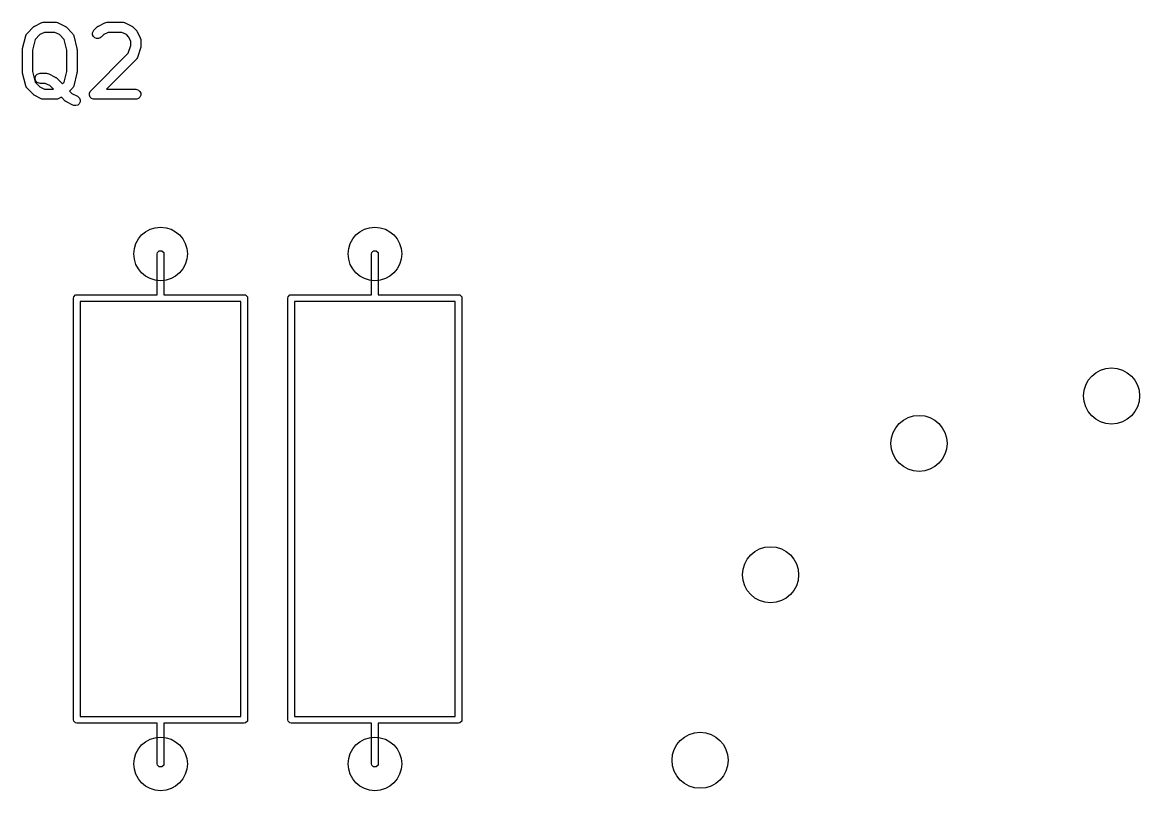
# Model space of a CAD drawing. Extents: x 2.68 to 10.38, y -4.66 to -2.29.
# Drawn here: x 3.69 to 4.347, y -4.181 to -3.73 of the extents above; entities that cross this region are included whole.
import ezdxf

# ---------------------------------------------------------------- set-up
doc = ezdxf.new("R2010")
doc.units = 0
doc.header["$MEASUREMENT"] = 0
doc.layers.add('BLACK', color=7, linetype='CONTINUOUS')

msp = doc.modelspace()

# ---------------------------------------------------------------- linework, layer by layer
at = {"layer": 'BLACK', "linetype": 'CONTINUOUS'}
for p, q in [((3.69763, -3.73171), (3.70138, -3.72983)), ((3.70138, -3.72983), (3.70192, -3.72963)), ((3.70192, -3.72963), (3.70203, -3.72962)), ((3.70203, -3.72962), (3.70212, -3.72958)), ((3.70212, -3.72958), (3.7027, -3.72952)), ((3.7027, -3.72952), (3.7102, -3.72952)), ((3.7102, -3.72952), (3.71077, -3.72958)), ((3.71077, -3.72958), (3.71087, -3.72962)), ((3.71087, -3.72962), (3.71098, -3.72963)), ((3.71098, -3.72963), (3.71152, -3.72983)), ((3.71152, -3.72983), (3.71527, -3.73171)), ((3.73512, -3.73171), (3.73887, -3.72983)), ((3.73887, -3.72983), (3.73942, -3.72963)), ((3.73942, -3.72963), (3.73952, -3.72962)), ((3.73952, -3.72962), (3.73962, -3.72958)), ((3.73962, -3.72958), (3.74019, -3.72952)), ((3.74019, -3.72952), (3.74957, -3.72952)), ((3.74957, -3.72952), (3.75014, -3.72958)), ((3.75014, -3.72958), (3.75024, -3.72962)), ((3.75024, -3.72962), (3.75035, -3.72963)), ((3.75035, -3.72963), (3.75089, -3.72983)), ((3.75089, -3.72983), (3.75464, -3.73171)), ((3.69046, -3.74488), (3.69234, -3.73738)), ((3.69234, -3.73738), (3.69253, -3.73684)), ((3.69253, -3.73684), (3.69266, -3.73666)), ((3.69266, -3.73666), (3.69275, -3.73646)), ((3.69275, -3.73646), (3.69311, -3.73601)), ((3.69311, -3.73601), (3.69686, -3.73226)), ((3.69686, -3.73226), (3.69709, -3.73207)), ((3.69709, -3.73207), (3.69714, -3.73202)), ((3.69714, -3.73202), (3.69723, -3.73196)), ((3.69723, -3.73196), (3.69731, -3.73189)), ((3.69731, -3.73189), (3.69738, -3.73186)), ((3.69738, -3.73186), (3.69763, -3.73171)), ((3.7007, -3.73677), (3.69787, -3.73961)), ((3.7034, -3.73543), (3.7007, -3.73677)), ((3.7095, -3.73543), (3.7034, -3.73543)), ((3.7122, -3.73677), (3.7095, -3.73543)), ((3.71503, -3.73961), (3.7122, -3.73677)), ((3.71527, -3.73171), (3.71552, -3.73186)), ((3.71552, -3.73186), (3.71559, -3.73189)), ((3.71559, -3.73189), (3.71567, -3.73196)), ((3.71567, -3.73196), (3.71576, -3.73202)), ((3.71576, -3.73202), (3.71581, -3.73207)), ((3.71581, -3.73207), (3.71604, -3.73226)), ((3.71604, -3.73226), (3.71979, -3.73601)), ((3.71979, -3.73601), (3.72015, -3.73646)), ((3.72015, -3.73646), (3.72024, -3.73666)), ((3.72024, -3.73666), (3.72037, -3.73684)), ((3.72037, -3.73684), (3.72056, -3.73738)), ((3.72056, -3.73738), (3.72244, -3.74488)), ((3.73167, -3.73565), (3.73212, -3.73458)), ((3.73167, -3.7368), (3.73167, -3.73565)), ((3.73212, -3.73786), (3.73167, -3.7368)), ((3.73212, -3.73458), (3.73248, -3.73413)), ((3.73248, -3.73413), (3.73436, -3.73226)), ((3.73436, -3.73226), (3.73458, -3.73207)), ((3.73458, -3.73207), (3.73464, -3.73202)), ((3.73464, -3.73202), (3.73472, -3.73196)), ((3.73472, -3.73196), (3.7348, -3.73189)), ((3.7348, -3.73189), (3.73488, -3.73186)), ((3.73488, -3.73186), (3.73512, -3.73171)), ((3.73819, -3.73677), (3.73666, -3.73831)), ((3.74089, -3.73543), (3.73819, -3.73677)), ((3.74887, -3.73543), (3.74089, -3.73543)), ((3.75157, -3.73677), (3.74887, -3.73543)), ((3.75277, -3.73797), (3.75157, -3.73677)), ((3.75464, -3.73171), (3.75489, -3.73186)), ((3.75489, -3.73186), (3.75496, -3.73189)), ((3.75496, -3.73189), (3.75504, -3.73196)), ((3.75504, -3.73196), (3.75513, -3.73202)), ((3.75513, -3.73202), (3.75518, -3.73207)), ((3.75518, -3.73207), (3.75541, -3.73226)), ((3.75541, -3.73226), (3.75728, -3.73413)), ((3.75728, -3.73413), (3.75747, -3.73436)), ((3.75747, -3.73436), (3.75753, -3.73441)), ((3.75753, -3.73441), (3.75758, -3.7345)), ((3.75758, -3.7345), (3.75765, -3.73458)), ((3.75765, -3.73458), (3.75768, -3.73465)), ((3.75768, -3.73465), (3.75783, -3.7349)), ((3.75783, -3.7349), (3.75971, -3.73865)), ((3.69787, -3.73961), (3.69628, -3.74596)), ((3.71662, -3.74596), (3.71503, -3.73961)), ((3.73293, -3.73868), (3.73212, -3.73786)), ((3.73399, -3.73912), (3.73293, -3.73868)), ((3.73515, -3.73912), (3.73399, -3.73912)), ((3.73621, -3.73868), (3.73515, -3.73912)), ((3.73666, -3.73831), (3.73621, -3.73868)), ((3.75261, -3.74775), (3.75412, -3.74324)), ((3.75412, -3.74067), (3.75277, -3.73797)), ((3.75412, -3.74324), (3.75412, -3.74067)), ((3.75971, -3.73865), (3.75992, -3.73919)), ((3.75992, -3.73919), (3.75992, -3.7393)), ((3.75992, -3.7393), (3.75996, -3.7394)), ((3.75996, -3.7394), (3.76002, -3.73997)), ((3.76002, -3.74372), (3.75999, -3.74401)), ((3.76002, -3.73997), (3.76002, -3.74372)), ((3.69037, -3.7456), (3.69038, -3.7455)), ((3.69037, -3.75872), (3.69037, -3.7456)), ((3.69038, -3.74545), (3.69041, -3.74524)), ((3.69038, -3.7455), (3.69038, -3.74545)), ((3.69041, -3.74524), (3.69043, -3.74502)), ((3.69043, -3.74502), (3.69045, -3.74498)), ((3.69045, -3.74498), (3.69046, -3.74488)), ((3.69628, -3.74596), (3.69628, -3.75836)), ((3.71662, -3.75836), (3.71662, -3.74596)), ((3.72244, -3.74488), (3.72245, -3.74498)), ((3.72245, -3.74498), (3.72247, -3.74502)), ((3.72247, -3.74502), (3.72249, -3.74524)), ((3.72249, -3.74524), (3.72252, -3.74545)), ((3.72252, -3.74545), (3.72252, -3.7455)), ((3.72252, -3.7455), (3.72253, -3.7456)), ((3.72253, -3.7456), (3.72253, -3.75872)), ((3.73061, -3.76976), (3.75261, -3.74775)), ((3.75799, -3.75028), (3.75776, -3.75081)), ((3.75987, -3.74466), (3.75799, -3.75028)), ((3.75993, -3.74437), (3.75987, -3.74466)), ((3.75996, -3.7443), (3.75993, -3.74437)), ((3.75997, -3.74419), (3.75996, -3.7443)), ((3.76, -3.74409), (3.75997, -3.74419)), ((3.75999, -3.74401), (3.76, -3.74409)), ((3.75728, -3.75143), (3.73982, -3.76889)), ((3.75765, -3.75099), (3.75728, -3.75143)), ((3.75769, -3.75089), (3.75765, -3.75099)), ((3.75776, -3.75081), (3.75769, -3.75089)), ((3.69038, -3.75882), (3.69037, -3.75872)), ((3.69038, -3.75886), (3.69038, -3.75882)), ((3.69041, -3.75908), (3.69038, -3.75886)), ((3.69043, -3.7593), (3.69041, -3.75908)), ((3.69045, -3.75934), (3.69043, -3.7593)), ((3.69046, -3.75944), (3.69045, -3.75934)), ((3.69234, -3.76694), (3.69046, -3.75944)), ((3.69628, -3.75836), (3.69787, -3.76471)), ((3.69793, -3.76189), (3.69837, -3.76083)), ((3.69793, -3.76305), (3.69793, -3.76189)), ((3.69837, -3.76411), (3.69793, -3.76305)), ((3.69837, -3.76083), (3.69918, -3.76001)), ((3.69918, -3.76001), (3.70025, -3.75957)), ((3.70025, -3.75957), (3.70082, -3.75952)), ((3.70082, -3.75952), (3.70457, -3.75952)), ((3.70457, -3.75952), (3.70515, -3.75957)), ((3.70515, -3.75957), (3.70525, -3.75961)), ((3.70525, -3.75961), (3.70535, -3.75962)), ((3.70535, -3.75962), (3.70589, -3.75983)), ((3.70589, -3.75983), (3.70964, -3.7617)), ((3.70964, -3.7617), (3.70989, -3.76186)), ((3.70989, -3.76186), (3.70996, -3.76189)), ((3.70996, -3.76189), (3.71005, -3.76196)), ((3.71005, -3.76196), (3.71013, -3.76201)), ((3.71013, -3.76201), (3.71019, -3.76207)), ((3.71019, -3.76207), (3.71041, -3.76226)), ((3.71041, -3.76226), (3.71395, -3.76579)), ((3.71503, -3.76471), (3.71662, -3.75836)), ((3.72244, -3.75944), (3.72056, -3.76694)), ((3.72245, -3.75934), (3.72244, -3.75944)), ((3.72247, -3.7593), (3.72245, -3.75934)), ((3.72249, -3.75908), (3.72247, -3.7593)), ((3.72252, -3.75886), (3.72249, -3.75908)), ((3.72253, -3.75872), (3.72252, -3.75882)), ((3.72252, -3.75882), (3.72252, -3.75886)), ((3.69253, -3.76748), (3.69234, -3.76694)), ((3.69266, -3.76766), (3.69253, -3.76748)), ((3.69275, -3.76786), (3.69266, -3.76766)), ((3.69311, -3.76831), (3.69275, -3.76786)), ((3.69686, -3.77206), (3.69311, -3.76831)), ((3.69787, -3.76471), (3.7007, -3.76754)), ((3.69918, -3.76492), (3.69837, -3.76411)), ((3.70025, -3.76537), (3.69918, -3.76492)), ((3.70082, -3.76542), (3.70025, -3.76537)), ((3.7007, -3.76754), (3.7034, -3.76889)), ((3.70388, -3.76542), (3.70082, -3.76542)), ((3.7034, -3.76889), (3.70869, -3.76889)), ((3.70657, -3.76677), (3.70388, -3.76542)), ((3.70869, -3.76889), (3.70657, -3.76677)), ((3.71395, -3.76579), (3.71503, -3.76471)), ((3.71979, -3.76831), (3.71812, -3.76997)), ((3.71812, -3.76997), (3.71945, -3.77129)), ((3.72015, -3.76786), (3.71979, -3.76831)), ((3.72024, -3.76766), (3.72015, -3.76786)), ((3.72037, -3.76748), (3.72024, -3.76766)), ((3.72056, -3.76694), (3.72037, -3.76748)), ((3.7298, -3.77127), (3.73024, -3.7702)), ((3.73024, -3.7702), (3.73061, -3.76976)), ((3.73982, -3.76889), (3.75707, -3.76889)), ((3.75707, -3.76889), (3.75764, -3.76895)), ((3.75764, -3.76895), (3.75871, -3.76939)), ((3.75871, -3.76939), (3.75952, -3.7702)), ((3.75952, -3.7702), (3.75996, -3.77127)), ((3.69709, -3.77224), (3.69686, -3.77206)), ((3.69714, -3.7723), (3.69709, -3.77224)), ((3.69723, -3.77236), (3.69714, -3.7723)), ((3.69731, -3.77242), (3.69723, -3.77236)), ((3.69738, -3.77245), (3.69731, -3.77242)), ((3.69763, -3.77261), (3.69738, -3.77245)), ((3.70138, -3.77448), (3.69763, -3.77261)), ((3.70192, -3.77469), (3.70138, -3.77448)), ((3.70203, -3.7747), (3.70192, -3.77469)), ((3.70212, -3.77474), (3.70203, -3.7747)), ((3.7027, -3.7748), (3.70212, -3.77474)), ((3.7102, -3.7748), (3.7027, -3.7748)), ((3.71077, -3.77474), (3.7102, -3.7748)), ((3.71087, -3.7747), (3.71077, -3.77474)), ((3.71098, -3.77469), (3.71087, -3.7747)), ((3.71152, -3.77448), (3.71098, -3.77469)), ((3.71337, -3.77356), (3.71152, -3.77448)), ((3.71561, -3.77581), (3.71337, -3.77356)), ((3.71584, -3.77599), (3.71561, -3.77581)), ((3.71589, -3.77605), (3.71584, -3.77599)), ((3.71598, -3.77611), (3.71589, -3.77605)), ((3.71606, -3.77617), (3.71598, -3.77611)), ((3.71613, -3.7762), (3.71606, -3.77617)), ((3.71638, -3.77636), (3.71613, -3.7762)), ((3.72013, -3.77823), (3.71638, -3.77636)), ((3.71945, -3.77129), (3.72277, -3.77295)), ((3.72277, -3.77295), (3.72326, -3.77326)), ((3.72326, -3.77326), (3.72401, -3.77413)), ((3.7243, -3.77637), (3.72378, -3.7774)), ((3.72401, -3.77413), (3.72438, -3.77522)), ((3.72438, -3.77522), (3.7243, -3.77637)), ((3.7298, -3.77242), (3.7298, -3.77127)), ((3.73024, -3.77348), (3.7298, -3.77242)), ((3.73106, -3.7743), (3.73024, -3.77348)), ((3.73212, -3.77474), (3.73106, -3.7743)), ((3.7327, -3.7748), (3.73212, -3.77474)), ((3.75707, -3.7748), (3.7327, -3.7748)), ((3.75764, -3.77474), (3.75707, -3.7748)), ((3.75871, -3.7743), (3.75764, -3.77474)), ((3.75952, -3.77348), (3.75871, -3.7743)), ((3.75996, -3.77242), (3.75952, -3.77348)), ((3.75996, -3.77127), (3.75996, -3.77242)), ((3.72067, -3.77844), (3.72013, -3.77823)), ((3.72182, -3.77852), (3.72067, -3.77844)), ((3.72291, -3.77816), (3.72182, -3.77852)), ((3.72378, -3.7774), (3.72291, -3.77816)), ((3.76969, -3.86575), (3.76983, -3.86499)), ((3.76969, -3.88976), (3.76969, -3.86575)), ((3.76983, -3.86499), (3.7709, -3.86393)), ((3.7709, -3.86393), (3.77241, -3.86393)), ((3.77241, -3.86393), (3.77347, -3.86499)), ((3.77347, -3.86499), (3.77362, -3.86575)), ((3.77362, -3.86575), (3.77362, -3.88976)), ((3.89567, -3.86575), (3.89582, -3.86499)), ((3.89567, -3.88976), (3.89567, -3.86575)), ((3.89582, -3.86499), (3.89688, -3.86393)), ((3.89688, -3.86393), (3.89839, -3.86393)), ((3.89839, -3.86393), (3.89946, -3.86499)), ((3.89946, -3.86499), (3.89961, -3.86575)), ((3.89961, -3.86575), (3.89961, -3.88976)), ((3.72047, -3.89173), (3.72062, -3.89098)), ((3.72047, -4.13976), (3.72047, -3.89173)), ((3.72062, -3.89098), (3.72169, -3.88991)), ((3.72169, -3.88991), (3.72244, -3.88976)), ((3.72244, -3.88976), (3.76969, -3.88976)), ((3.72441, -3.8937), (3.72441, -4.1378)), ((3.8189, -3.8937), (3.72441, -3.8937)), ((3.77362, -3.88976), (3.82087, -3.88976)), ((3.8189, -4.1378), (3.8189, -3.8937)), ((3.82087, -3.88976), (3.82162, -3.88991)), ((3.82162, -3.88991), (3.82268, -3.89098)), ((3.82268, -3.89098), (3.82283, -3.89173)), ((3.82283, -3.89173), (3.82283, -4.13976)), ((3.84646, -3.89173), (3.84661, -3.89098)), ((3.84646, -4.13976), (3.84646, -3.89173)), ((3.84661, -3.89098), (3.84767, -3.88991)), ((3.84767, -3.88991), (3.84843, -3.88976)), ((3.84843, -3.88976), (3.89567, -3.88976)), ((3.85039, -3.8937), (3.85039, -4.1378)), ((3.94488, -3.8937), (3.85039, -3.8937)), ((3.89961, -3.88976), (3.94685, -3.88976)), ((3.94488, -4.1378), (3.94488, -3.8937)), ((3.94685, -3.88976), (3.9476, -3.88991)), ((3.9476, -3.88991), (3.94867, -3.89098)), ((3.94867, -3.89098), (3.94882, -3.89173)), ((3.94882, -3.89173), (3.94882, -4.13976)), ((3.72441, -4.1378), (3.8189, -4.1378)), ((3.85039, -4.1378), (3.94488, -4.1378)), ((3.72062, -4.14052), (3.72047, -4.13976)), ((3.72169, -4.14158), (3.72062, -4.14052)), ((3.72244, -4.14173), (3.72169, -4.14158)), ((3.76969, -4.14173), (3.72244, -4.14173)), ((3.76969, -4.16575), (3.76969, -4.14173)), ((3.82087, -4.14173), (3.77362, -4.14173)), ((3.77362, -4.14173), (3.77362, -4.16575)), ((3.82162, -4.14158), (3.82087, -4.14173)), ((3.82268, -4.14052), (3.82162, -4.14158)), ((3.82283, -4.13976), (3.82268, -4.14052)), ((3.84661, -4.14052), (3.84646, -4.13976)), ((3.84767, -4.14158), (3.84661, -4.14052)), ((3.84843, -4.14173), (3.84767, -4.14158)), ((3.89567, -4.14173), (3.84843, -4.14173)), ((3.89567, -4.16575), (3.89567, -4.14173)), ((3.94685, -4.14173), (3.89961, -4.14173)), ((3.89961, -4.14173), (3.89961, -4.16575)), ((3.9476, -4.14158), (3.94685, -4.14173)), ((3.94867, -4.14052), (3.9476, -4.14158)), ((3.94882, -4.13976), (3.94867, -4.14052)), ((3.76983, -4.1665), (3.76969, -4.16575)), ((3.7709, -4.16757), (3.76983, -4.1665)), ((3.77241, -4.16757), (3.7709, -4.16757)), ((3.77347, -4.1665), (3.77241, -4.16757)), ((3.77362, -4.16575), (3.77347, -4.1665)), ((3.89582, -4.1665), (3.89567, -4.16575)), ((3.89688, -4.16757), (3.89582, -4.1665)), ((3.89839, -4.16757), (3.89688, -4.16757)), ((3.89946, -4.1665), (3.89839, -4.16757)), ((3.89961, -4.16575), (3.89946, -4.1665))]:
    msp.add_line(p, q, dxfattribs=at)
at = {"layer": 'BLACK'}
for centre, radius in [((3.77165, -3.86575), 0.01575), ((3.89764, -3.86575), 0.01575), ((4.33071, -3.94931), 0.0165), ((4.21751, -3.97721), 0.0165), ((4.13021, -4.05451), 0.0165), ((3.77165, -4.16575), 0.01575), ((3.89764, -4.16575), 0.01575), ((4.08881, -4.16361), 0.0165)]:
    msp.add_circle(centre, radius, dxfattribs=at)

doc.saveas('drawing.dxf')
